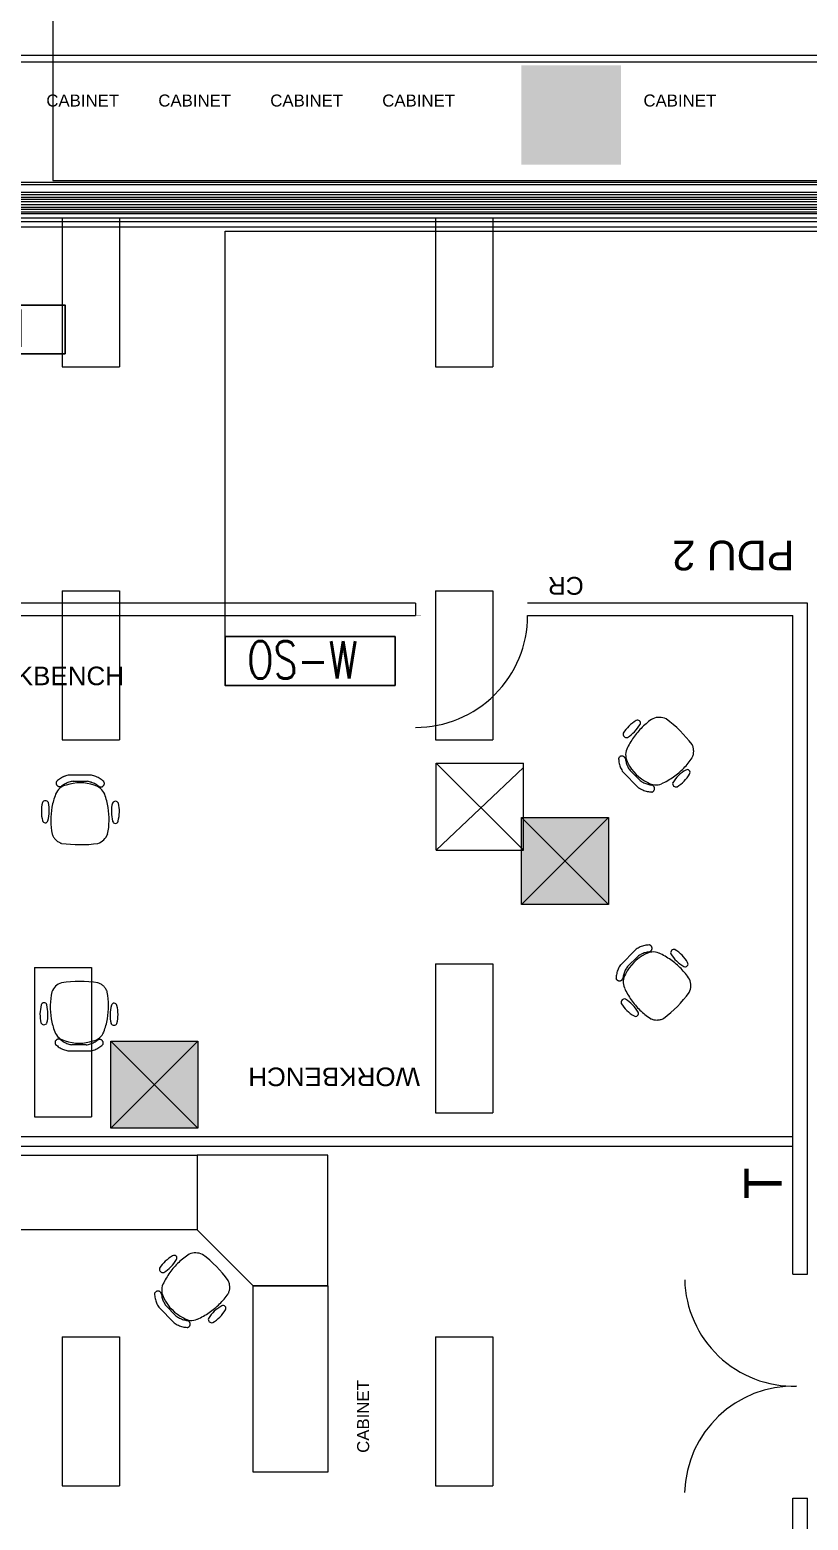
# Model space of a CAD drawing. Extents: x -6172 to 8039, y -4082 to 1639.
# Drawn here: x 563.9 to 814.1, y -737.5 to -257.9 of the extents above; entities that cross this region are included whole.
import ezdxf
from ezdxf.enums import TextEntityAlignment as Align

# ---------------------------------------------------------------- set-up
doc = ezdxf.new("R2010")
doc.units = 0
doc.header["$LTSCALE"] = 96
doc.header["$MEASUREMENT"] = 0
doc.layers.get('0').update_dxf_attribs({"linetype": 'CONTINUOUS', "lineweight": 0})
for name, color, linetype, lineweight in [('21', 7, 'CONTINUOUS', 0), ('A-DOOR', 2, 'CONTINUOUS', 0), ('A-FURN-CHAR', 3, 'CONTINUOUS', 0), ('A-FURN-FILE', 3, 'CONTINUOUS', 0), ('A-FURN-PNLS', 2, 'CONTINUOUS', 0), ('A-FURN-WKSF', 3, 'CONTINUOUS', 0), ('A-GRID-COLS', 2, 'CONTINUOUS', 0), ('A-PATT-WALL', 1, 'CONTINUOUS', 0), ('A-WALL-FULL', 6, 'CONTINUOUS', 0), ('FLT-Peripheral Wiring', 214, 'CONTINUOUS', 0), ('NTS_NOT_TO_STANDARDS', 7, 'CONTINUOUS', 0)]:
    doc.layers.add(name, color=color, linetype=linetype, lineweight=lineweight)
doc.layers.add('FLT-Occupancy-Sensor', color=160, linetype='CONTINUOUS')
doc.styles.add('ARIAL', font='ARIAL', dxfattribs={"height": 0.2})
doc.styles.add('SIM-00', font='SIMPLEX.SHX', dxfattribs={"width": 0.75})

# ---------------------------------------------------------------- blocks, each defined once
blk = doc.blocks.new('24LITE')
at = {"layer": '21', "color": 7, "linetype": 'Continuous'}
for p, q in [((1.13, 81.75), (1.13, 9.75)), ((1.13, 81.75), (28.69, 81.75)), ((28.69, 81.75), (28.69, 9.75)), ((1.13, 9.75), (28.69, 9.75))]:
    blk.add_line(p, q, dxfattribs=at)
blk = doc.blocks.new('SGRILL')
at = {"layer": '21', "color": 1, "linetype": 'Continuous'}
for p, q in [((1.5, -1.5), (43.5, -43.5)), ((1.5, -43.5), (1.5, -1.5)), ((1.5, -1.5), (43.5, -1.5)), ((1.5, -43.5), (43.5, -3.56)), ((43.5, -43.5), (43.5, -1.5)), ((1.5, -43.5), (43.5, -43.5))]:
    blk.add_line(p, q, dxfattribs=at)
blk = doc.blocks.new('ZZ000001')
at = {"color": 0, "linetype": 'ByBlock', "xscale": 0.6666977108052228, "yscale": 0.6666977108052228}
for name, p in [('24LITE', (573.55, -372.92)), ('24LITE', (693.55, -372.92)), ('24LITE', (573.55, -492.92)), ('24LITE', (693.55, -492.92)), ('SGRILL', (693.55, -492.92)), ('24LITE', (564.56, -614.15)), ('24LITE', (693.55, -612.93)), ('24LITE', (573.55, -732.94)), ('24LITE', (693.55, -732.94))]:
    blk.add_blockref(name, p, dxfattribs=at)
blk = doc.blocks.new('ZZ000037')
at = {"layer": 'A-FURN-CHAR', "color": 8, "linetype": 'Continuous'}
for p, q in [((582.02, -584.52), (577.4, -584.49)), ((576.11, -586.45), (583.28, -586.5))]:
    blk.add_line(p, q, dxfattribs=at)
for centre, radius, start, end in [((575.8, -569.52), 5.3, 109.7621, 157.7182), ((579.85, -605.64), 41.53, 81.8297, 98.0576), ((584.03, -569.39), 5.14, 58.1432, 70.327), ((584.09, -569.3), 5.04, 45.7922, 58.141), ((584.14, -569.24), 4.96, 33.3052, 45.7868), ((593.83, -572.22), 23.4, 168.3845, 178.9682), ((584.18, -569.22), 4.91, 20.7401, 33.2957), ((565.78, -571.93), 23.4, 0.2128, 10.7936), ((578.7, -574.8), 11.58, 164.4495, 193.2591), ((568.43, -571.85), 0.891, 12.5832, 170.2663), ((558.12, -574.67), 11.58, 345.9219, 15.1247), ((594.06, -572.22), 23.64, 178.974, 189.4873), ((565.54, -571.93), 23.64, 349.6965, 0.2068), ((601.23, -574.98), 11.58, 164.0564, 193.2592), ((590.96, -572.01), 0.891, 8.9148, 166.5979), ((580.64, -574.81), 11.58, 345.922, 14.7316), ((568.4, -576.98), 1.08, 206.2683, 331.6933), ((594.44, -572.16), 24.02, 189.4916, 199.8932), ((565.17, -571.85), 24.02, 339.2936, 349.6925), ((590.91, -577.14), 1.08, 207.4878, 332.9128), ((576.26, -578.61), 4.73, 201.3096, 257.4259), ((573.1, -583.84), 1.14, 167.6865, 179.0189), ((573.09, -583.84), 1.13, 179.0185, 190.4165), ((573.08, -583.84), 1.12, 190.4177, 201.8662), ((573.11, -583.84), 1.15, 156.4223, 167.6846), ((573.08, -583.84), 1.11, 201.8706, 213.3467), ((573.12, -583.84), 1.16, 145.2236, 156.4224), ((577.47, -578.97), 7.59, 225.5359, 236.8844), ((573.12, -583.85), 1.16, 134.076, 145.227), ((573.13, -583.85), 1.17, 122.956, 134.0817), ((573.13, -583.85), 1.17, 111.8296, 122.9561), ((573.12, -583.85), 1.16, 100.6798, 111.8334), ((573.12, -583.84), 1.16, 89.4806, 100.6835), ((573.12, -583.83), 1.15, 78.2134, 89.4806), ((573.13, -583.82), 1.13, 66.8757, 78.213), ((573.13, -583.81), 1.13, 55.4752, 66.8773), ((578.54, -576.97), 7.59, 230.8171, 240.9732), ((578.6, -576.85), 7.73, 240.9677, 251.0023), ((579.73, -569.92), 14.08, 251.3835, 288.4897), ((578.63, -576.77), 7.82, 250.9959, 260.9556), ((580.89, -576.78), 7.82, 278.2253, 288.1851), ((580.92, -576.87), 7.73, 288.1787, 298.2133), ((583.25, -578.63), 4.73, 281.7552, 337.8716), ((580.99, -576.99), 7.59, 298.2081, 308.3641), ((586.3, -583.9), 1.13, 112.3051, 123.7072), ((586.3, -583.91), 1.13, 100.967, 112.3044), ((586.3, -583.92), 1.15, 89.7028, 100.97), ((582.02, -579), 7.59, 302.2965, 313.6451), ((586.3, -583.93), 1.16, 78.4969, 89.6999), ((586.3, -583.94), 1.16, 67.3482, 78.5017), ((586.3, -583.94), 1.17, 56.2228, 67.3494), ((586.3, -583.94), 1.17, 45.1016, 56.2273), ((586.3, -583.94), 1.16, 33.9545, 45.1055), ((586.31, -583.94), 1.16, 22.758, 33.9568), ((586.35, -583.93), 1.11, 325.833, 337.3091), ((586.32, -583.93), 1.15, 11.4959, 22.7583), ((586.34, -583.93), 1.12, 337.3163, 348.7648), ((586.33, -583.93), 1.14, 0.1635, 11.4958), ((586.34, -583.93), 1.13, 348.764, 0.1619), ((577.55, -578.85), 7.73, 236.8773, 248.0867), ((577.58, -578.78), 7.8, 248.0779, 259.2129), ((581.92, -578.81), 7.8, 279.9684, 291.1034), ((581.95, -578.89), 7.73, 291.0941, 302.3035)]:
    blk.add_arc(centre, radius, start, end, dxfattribs=at)
blk = doc.blocks.new('ZZ000038')
at = {"layer": 'A-FURN-CHAR', "color": 8, "linetype": 'Continuous'}
for p, q in [((583.67, -497.77), (576.5, -497.72)), ((577.76, -499.7), (582.38, -499.73))]:
    blk.add_line(p, q, dxfattribs=at)
for centre, radius, start, end in [((577.83, -505.34), 7.73, 111.0941, 122.3035), ((577.86, -505.41), 7.8, 99.9683, 111.1034), ((582.2, -505.44), 7.8, 68.0779, 79.2129), ((582.23, -505.37), 7.73, 56.8774, 68.0867), ((576.53, -505.6), 4.73, 101.7552, 157.8716), ((573.44, -500.29), 1.13, 168.764, 180.1619), ((573.45, -500.29), 1.14, 180.1635, 191.4958), ((573.43, -500.29), 1.12, 157.3163, 168.7648), ((573.46, -500.29), 1.15, 191.496, 202.7583), ((573.43, -500.29), 1.11, 145.833, 157.3091), ((573.47, -500.29), 1.16, 202.758, 213.9568), ((573.48, -500.28), 1.16, 213.9545, 225.1055), ((577.76, -505.22), 7.59, 122.2965, 133.6452), ((573.48, -500.28), 1.17, 225.1017, 236.2273), ((573.48, -500.28), 1.17, 236.2228, 247.3494), ((573.48, -500.28), 1.16, 247.3482, 258.5017), ((573.48, -500.29), 1.16, 258.4969, 269.6999), ((573.48, -500.3), 1.15, 269.7028, 280.97), ((573.48, -500.31), 1.13, 280.967, 292.3044), ((573.48, -500.32), 1.13, 292.3051, 303.7072), ((578.79, -507.23), 7.59, 118.2081, 128.3641), ((578.86, -507.36), 7.73, 108.1787, 118.2132), ((580.05, -514.3), 14.08, 71.3835, 108.4897), ((578.89, -507.44), 7.82, 98.2253, 108.185), ((581.15, -507.45), 7.82, 70.9959, 80.9556), ((581.17, -507.37), 7.73, 60.9677, 71.0023), ((583.52, -505.61), 4.73, 21.3096, 77.4259), ((581.24, -507.25), 7.59, 50.8172, 60.9732), ((586.65, -500.41), 1.13, 235.4752, 246.8773), ((586.65, -500.4), 1.13, 246.8757, 258.213), ((586.66, -500.39), 1.15, 258.2134, 269.4806), ((582.31, -505.25), 7.59, 45.5359, 56.8844), ((586.66, -500.38), 1.16, 269.4806, 280.6835), ((586.65, -500.38), 1.16, 280.6798, 291.8334), ((586.65, -500.37), 1.17, 291.8296, 302.9561), ((586.65, -500.37), 1.17, 302.956, 314.0817), ((586.66, -500.38), 1.16, 314.076, 325.227), ((586.66, -500.38), 1.16, 325.2236, 336.4224), ((586.7, -500.38), 1.11, 21.8706, 33.3467), ((586.67, -500.38), 1.15, 336.4223, 347.6846), ((586.7, -500.38), 1.12, 10.4177, 21.8662), ((586.68, -500.39), 1.14, 347.6866, 359.0189), ((586.69, -500.39), 1.13, 359.0185, 10.4165), ((579.14, -509.41), 11.58, 165.922, 194.7316), ((568.87, -507.08), 1.08, 27.4878, 152.9128), ((558.55, -509.24), 11.58, 344.0564, 13.2592), ((594.24, -512.3), 23.64, 169.6965, 180.2068), ((594.61, -512.37), 24.02, 159.2936, 169.6925), ((565.34, -512.07), 24.02, 9.4916, 19.8932), ((565.71, -512), 23.64, 358.974, 9.4873), ((601.66, -509.55), 11.58, 165.9219, 195.1248), ((591.38, -507.24), 1.08, 26.2683, 151.6933), ((581.08, -509.42), 11.58, 344.4495, 13.2591), ((568.82, -512.21), 0.891, 188.9148, 346.5979), ((594, -512.3), 23.4, 180.2128, 190.7936), ((565.95, -512), 23.4, 348.3845, 358.9682), ((591.35, -512.38), 0.891, 192.5832, 350.2663), ((575.6, -515.01), 4.91, 200.7401, 213.2957), ((575.64, -514.98), 4.96, 213.3052, 225.7868), ((583.98, -514.7), 5.3, 289.7621, 337.7182), ((575.69, -514.92), 5.04, 225.7922, 238.141), ((575.75, -514.84), 5.14, 238.1432, 250.327), ((579.93, -478.58), 41.53, 261.8297, 278.0576)]:
    blk.add_arc(centre, radius, start, end, dxfattribs=at)
blk = doc.blocks.new('ZZ000060')
at = {"layer": 'A-FURN-WKSF', "color": 8, "linetype": 'Continuous'}
for p, q in [((557.66, -644.03), (557.66, -620.03)), ((557.66, -620.03), (617.66, -620.03)), ((617.66, -620.03), (617.66, -644.03)), ((617.66, -644.03), (557.66, -644.03))]:
    blk.add_line(p, q, dxfattribs=at)
blk = doc.blocks.new('ZZ000061')
at = {"layer": 'A-FURN-WKSF', "color": 8, "linetype": 'Continuous'}
for p, q in [((635.66, -662.03), (659.66, -662.03)), ((635.66, -722.03), (635.66, -662.03)), ((659.66, -662.03), (659.66, -722.03)), ((659.66, -722.03), (635.66, -722.03))]:
    blk.add_line(p, q, dxfattribs=at)
blk = doc.blocks.new('ZZ000062')
at = {"layer": 'A-FURN-WKSF', "color": 8, "linetype": 'Continuous'}
for p, q in [((659.66, -620.03), (617.66, -620.03)), ((617.66, -620.03), (617.66, -644.03)), ((659.66, -662.03), (659.66, -620.03)), ((635.66, -662.03), (617.66, -644.03)), ((659.66, -662.03), (635.66, -662.03))]:
    blk.add_line(p, q, dxfattribs=at)
blk = doc.blocks.new('ZZ000063')
at = {"layer": 'A-FURN-CHAR', "color": 8, "linetype": 'Continuous'}
for p, q in [((605.29, -668.87), (610.3, -674.01)), ((610.82, -671.72), (607.59, -668.42))]:
    blk.add_line(p, q, dxfattribs=at)
for centre, radius, start, end in [((627.87, -671.47), 23.4, 123.0747, 133.6584), ((617.11, -656.75), 5.3, 64.4522, 112.4082), ((594.28, -685.03), 41.53, 36.5198, 52.7477), ((606.6, -656.74), 1.08, 160.9584, 286.3834), ((615.4, -662.53), 11.58, 119.1396, 147.9492), ((601.01, -647.8), 11.58, 300.612, 329.8148), ((628.04, -671.63), 23.64, 133.6641, 144.1774), ((610.27, -653.14), 0.891, 327.2733, 124.9564), ((610.97, -663.47), 4.73, 155.9996, 212.116), ((628.35, -671.86), 24.02, 144.1816, 154.5833), ((623, -662.51), 5.14, 12.8333, 25.0171), ((623.1, -662.49), 5.04, 0.4824, 12.8311), ((605.02, -664.89), 1.11, 156.5607, 168.0368), ((611.57, -664.59), 7.59, 180.226, 191.5746), ((605.02, -664.89), 1.12, 145.1078, 156.5563), ((605.03, -664.89), 1.13, 133.7086, 145.1066), ((611.71, -664.56), 7.73, 191.5674, 202.7768), ((605.03, -664.9), 1.14, 122.3767, 133.709), ((605.04, -664.91), 1.15, 111.1124, 122.3747), ((605.04, -664.92), 1.16, 99.9137, 111.1125), ((605.04, -664.92), 1.16, 88.7661, 99.9171), ((605.04, -664.93), 1.17, 77.6461, 88.7718), ((605.04, -664.93), 1.17, 66.5197, 77.6462), ((605.04, -664.92), 1.16, 55.3699, 66.5235), ((605.05, -664.92), 1.16, 44.1706, 55.3736), ((605.06, -664.91), 1.15, 32.9035, 44.1707), ((605.07, -664.9), 1.13, 21.5658, 32.9031), ((605.07, -664.9), 1.13, 10.1653, 21.5674), ((613.74, -663.94), 7.59, 185.5073, 195.6633), ((613.87, -663.9), 7.73, 195.6579, 205.6924), ((619.59, -659.82), 14.08, 206.0736, 243.1798), ((608.35, -651.32), 23.4, 314.9029, 325.4837), ((623.22, -662.49), 4.91, 335.4302, 347.9858), ((623.18, -662.49), 4.96, 347.9953, 0.4769), ((611.78, -664.53), 7.8, 202.768, 213.903), ((613.95, -663.86), 7.82, 205.686, 215.6457), ((607.97, -650.83), 24.02, 293.9837, 304.3826), ((631.11, -678.67), 11.58, 118.7465, 147.9493), ((608.19, -651.15), 23.64, 304.3866, 314.8969), ((616.75, -663.91), 11.58, 300.6121, 329.4218), ((626, -669.28), 0.891, 323.6049, 121.288), ((614.81, -667.64), 7.8, 234.6584, 245.7935), ((615.53, -665.48), 7.82, 232.9153, 242.8751), ((614.78, -667.71), 7.73, 245.7842, 256.9935), ((615.49, -665.56), 7.73, 242.8687, 252.9033), ((614.75, -667.84), 7.59, 256.9866, 268.3352), ((615.45, -665.69), 7.59, 252.8982, 263.0542), ((615.87, -668.45), 4.73, 236.4453, 292.5617), ((614.27, -674.33), 1.13, 66.9952, 78.3973), ((614.28, -674.39), 1.11, 280.523, 291.9992), ((614.28, -674.38), 1.12, 292.0064, 303.4549), ((614.26, -674.34), 1.13, 55.6571, 66.9945), ((614.26, -674.35), 1.15, 44.3929, 55.6601), ((614.28, -674.38), 1.13, 303.454, 314.852), ((614.27, -674.37), 1.14, 314.8536, 326.1859), ((614.25, -674.35), 1.16, 33.187, 44.3899), ((614.26, -674.36), 1.15, 326.1861, 337.4485), ((614.24, -674.36), 1.16, 22.0383, 33.1918), ((614.24, -674.36), 1.17, 10.9129, 22.0394), ((614.25, -674.36), 1.16, 337.4481, 348.6469), ((614.24, -674.36), 1.16, 348.6446, 359.7957), ((614.24, -674.36), 1.17, 359.7917, 10.9174), ((622.32, -672.85), 1.08, 162.1779, 287.6029)]:
    blk.add_arc(centre, radius, start, end, dxfattribs=at)
blk = doc.blocks.new('ZZ000144')
at = {"layer": 'A-FURN-CHAR', "color": 8, "linetype": 'Continuous'}
for p, q in [((754.53, -496.72), (759.6, -501.79)), ((760.09, -499.5), (756.83, -496.23))]:
    blk.add_line(p, q, dxfattribs=at)
for centre, radius, start, end in [((766.2, -484.45), 5.3, 65.1727, 113.1288), ((755.69, -484.57), 1.08, 161.6789, 287.1039), ((764.56, -490.25), 11.58, 119.8601, 148.6697), ((749.98, -475.71), 11.58, 301.3325, 330.5354), ((777.31, -499.2), 23.64, 134.3846, 144.8979), ((759.31, -480.93), 0.891, 327.9938, 125.6769), ((777.14, -499.03), 23.4, 123.7951, 134.3788), ((743.72, -513.02), 41.53, 37.2403, 53.4682), ((777.62, -499.41), 24.02, 144.9022, 155.3038), ((772.15, -490.13), 5.14, 13.5538, 25.7377), ((772.25, -490.11), 5.04, 1.2029, 13.5516), ((754.2, -492.74), 1.11, 157.2812, 168.7574), ((754.21, -492.74), 1.12, 145.8283, 157.2768), ((760.75, -492.35), 7.59, 180.9465, 192.2951), ((754.21, -492.74), 1.13, 134.4292, 145.8271), ((754.22, -492.75), 1.14, 123.0972, 134.4295), ((754.23, -492.76), 1.15, 111.8329, 123.0952), ((754.23, -492.77), 1.16, 100.6343, 111.833), ((754.23, -492.77), 1.16, 89.4866, 100.6376), ((754.23, -492.78), 1.17, 78.3666, 89.4923), ((754.23, -492.78), 1.17, 67.2402, 78.3667), ((754.23, -492.77), 1.16, 56.0905, 67.244), ((754.24, -492.77), 1.16, 44.8912, 56.0941), ((754.24, -492.76), 1.15, 33.624, 44.8912), ((754.25, -492.75), 1.13, 22.2863, 33.6237), ((754.26, -492.75), 1.13, 10.8858, 22.2879), ((762.91, -491.68), 7.59, 186.2278, 196.3838), ((760.14, -491.25), 4.73, 156.7202, 212.8365), ((763.05, -491.64), 7.73, 196.3784, 206.4129), ((768.71, -487.49), 14.08, 206.7942, 243.9004), ((757.37, -479.13), 23.4, 315.6234, 326.2042), ((772.37, -490.12), 4.91, 336.1507, 348.7063), ((772.33, -490.11), 4.96, 348.7158, 1.1974), ((760.89, -492.33), 7.73, 192.288, 203.4973), ((760.96, -492.3), 7.8, 203.4885, 214.6235), ((763.12, -491.6), 7.82, 206.4065, 216.3663), ((756.98, -478.65), 24.02, 294.7042, 305.1031), ((780.47, -506.19), 11.58, 119.467, 148.6698), ((757.2, -478.96), 23.64, 305.1071, 315.6174), ((765.92, -491.62), 11.58, 301.3326, 330.1422), ((775.24, -496.86), 0.891, 324.3254, 122.0085), ((764.03, -495.36), 7.8, 235.379, 246.514), ((764.72, -493.2), 7.82, 233.6358, 243.5957), ((764, -495.43), 7.73, 246.5047, 257.7141), ((764.68, -493.28), 7.73, 243.5893, 253.6239), ((763.97, -495.57), 7.59, 257.7072, 269.0558), ((764.65, -493.41), 7.59, 253.6187, 263.7747), ((765.1, -496.16), 4.73, 237.1659, 293.2822), ((763.57, -502.06), 1.13, 67.7157, 79.1178), ((763.59, -502.12), 1.11, 281.2436, 292.7197), ((763.57, -502.07), 1.13, 56.3776, 67.715), ((763.59, -502.12), 1.12, 292.7269, 304.1754), ((763.56, -502.08), 1.15, 45.1134, 56.3806), ((763.58, -502.11), 1.13, 304.1746, 315.5725), ((763.56, -502.09), 1.16, 33.9075, 45.1105), ((763.57, -502.1), 1.14, 315.5741, 326.9064), ((763.55, -502.09), 1.16, 22.7588, 33.9123), ((763.57, -502.1), 1.15, 326.9066, 338.1689), ((763.54, -502.09), 1.17, 11.6334, 22.76), ((763.56, -502.09), 1.16, 338.1686, 349.3675), ((763.54, -502.09), 1.17, 0.5123, 11.6379), ((763.55, -502.09), 1.16, 349.3651, 0.5161), ((771.61, -500.48), 1.08, 162.8985, 288.3234)]:
    blk.add_arc(centre, radius, start, end, dxfattribs=at)
blk = doc.blocks.new('ZZ000145')
at = {"layer": 'A-FURN-CHAR', "color": 8, "linetype": 'Continuous'}
for p, q in [((758.8, -553.76), (753.73, -558.84)), ((756.02, -559.32), (759.29, -556.06))]:
    blk.add_line(p, q, dxfattribs=at)
for centre, radius, start, end in [((768.03, -567.94), 14.08, 116.7942, 153.9004), ((763.23, -560.19), 7.8, 113.4885, 124.6235), ((763.92, -562.36), 7.82, 116.4065, 126.3663), ((763.19, -560.12), 7.73, 102.288, 113.4973), ((763.88, -562.28), 7.73, 106.3784, 116.4129), ((763.17, -559.98), 7.59, 90.9465, 102.2951), ((763.84, -562.15), 7.59, 96.2278, 106.3838), ((764.27, -559.37), 4.73, 66.7202, 122.8365), ((762.77, -553.5), 1.13, 280.8858, 292.2879), ((762.78, -553.44), 1.11, 67.2812, 78.7573), ((762.77, -553.49), 1.13, 292.2863, 303.6237), ((762.78, -553.44), 1.12, 55.8283, 67.2768), ((762.76, -553.48), 1.15, 303.624, 314.8912), ((762.78, -553.45), 1.13, 44.4291, 55.8271), ((762.75, -553.47), 1.16, 314.8912, 326.0941), ((762.77, -553.45), 1.14, 33.0972, 44.4295), ((762.75, -553.47), 1.16, 326.0905, 337.244), ((762.76, -553.46), 1.15, 21.8329, 33.0952), ((762.74, -553.47), 1.17, 337.2402, 348.3668), ((762.75, -553.46), 1.16, 10.6343, 21.833), ((762.75, -553.46), 1.16, 359.4866, 10.6376), ((762.74, -553.46), 1.17, 348.3666, 359.4923), ((756.11, -576.85), 24.02, 54.9022, 65.3038), ((770.95, -554.92), 1.08, 71.6789, 197.1039), ((779.81, -549.22), 11.58, 211.3325, 240.5354), ((765.27, -563.79), 11.58, 29.8601, 58.6697), ((760.09, -563.23), 7.73, 156.5048, 167.7141), ((760.16, -563.26), 7.8, 145.379, 156.514), ((762.24, -563.92), 7.73, 153.5893, 163.6239), ((762.32, -563.96), 7.82, 143.6359, 153.5957), ((756.33, -576.54), 23.64, 44.3846, 54.8979), ((756.49, -576.37), 23.4, 33.7951, 44.3788), ((774.59, -558.54), 0.891, 237.9938, 35.6769), ((753.4, -562.82), 1.11, 191.2436, 202.7197), ((759.95, -563.2), 7.59, 167.7072, 179.0558), ((753.4, -562.82), 1.12, 202.7269, 214.1754), ((753.41, -562.82), 1.13, 214.1746, 225.5725), ((753.42, -562.81), 1.14, 225.5741, 236.9064), ((753.42, -562.8), 1.15, 236.9066, 248.1689), ((753.43, -562.79), 1.16, 248.1686, 259.3674), ((753.43, -562.78), 1.16, 259.3651, 270.5161), ((753.43, -562.78), 1.17, 270.5123, 281.6379), ((753.43, -562.78), 1.17, 281.6334, 292.76), ((753.43, -562.78), 1.16, 292.7589, 303.9124), ((753.43, -562.79), 1.16, 303.9075, 315.1105), ((753.44, -562.8), 1.15, 315.1134, 326.3806), ((753.45, -562.8), 1.13, 326.3776, 337.715), ((753.46, -562.81), 1.13, 337.7158, 349.1178), ((762.11, -563.88), 7.59, 163.6188, 173.7747), ((759.36, -564.34), 4.73, 147.1659, 203.2822), ((771.07, -565.43), 5.3, 335.1727, 23.1288), ((755.04, -570.84), 1.08, 72.8985, 198.3234), ((776.87, -556.22), 24.02, 204.7042, 215.1031), ((749.33, -579.7), 11.58, 29.467, 58.6698), ((776.56, -556.44), 23.64, 215.1071, 225.6174), ((742.5, -542.95), 41.53, 307.2404, 323.4682), ((763.9, -565.16), 11.58, 211.3326, 240.1422), ((758.66, -574.48), 0.891, 234.3254, 32.0085), ((776.39, -556.6), 23.4, 225.6234, 236.2042), ((765.4, -571.61), 4.91, 246.1507, 258.7063), ((765.41, -571.57), 4.96, 258.7158, 271.1974), ((765.41, -571.49), 5.04, 271.2029, 283.5516), ((765.39, -571.39), 5.14, 283.5538, 295.7377)]:
    blk.add_arc(centre, radius, start, end, dxfattribs=at)
blk = doc.blocks.new('FLT-Occupancy Sensor Hallway')
at = {"layer": 'FLT-Occupancy-Sensor'}
blk.add_lwpolyline([(0, 0), (54.64, 0), (54.64, -15.71), (0, -15.71)], close=True, dxfattribs=at)
at = {"layer": 'FLT-Occupancy-Sensor', "insert": (7.08, -1.46), "char_height": 12, "width": 54.6376, "attachment_point": 1, "style": 'SIM-00'}
blk.add_mtext('OS-H', dxfattribs=at)
blk = doc.blocks.new('FLT-Occupancy Sensor Wall Mount')
at = {"layer": 'FLT-Occupancy-Sensor'}
blk.add_lwpolyline([(0, 0), (54.64, 0), (54.64, -15.71), (0, -15.71)], close=True, dxfattribs=at)
at = {"layer": 'FLT-Occupancy-Sensor', "insert": (7.08, -1.46), "char_height": 12, "width": 54.6376, "attachment_point": 1, "style": 'SIM-00'}
blk.add_mtext('OS-W', dxfattribs=at)

msp = doc.modelspace()

# ---------------------------------------------------------------- linework, layer by layer
at = {"layer": 'A-DOOR', "const_width": 0.00174}
for points in [[(687.89, -446.38), (687.89, -482.38), (689.64, -482.38), (689.64, -446.38), (687.89, -446.38)], [(810.39, -658.33), (774.39, -658.33), (774.39, -660.1), (810.39, -660.1), (810.39, -658.33)], [(810.39, -728.57), (774.39, -728.57), (774.39, -730.33), (810.39, -730.33), (810.39, -728.57)]]:
    msp.add_lwpolyline(points, dxfattribs=at)
at = {"layer": 'A-DOOR'}
for centre, radius, start, end in [((687.89, -446.38), 36, 269.9994, 0), ((809.51, -659.22), 35.12, 181.4391, 271.4423), ((809.51, -729.45), 35.13, 88.5578, 178.5576)]:
    msp.add_arc(centre, radius, start, end, dxfattribs=at)
at = {"layer": 'A-FURN-FILE', "const_width": 0.00174}
msp.add_lwpolyline([(677.66, -686.03), (677.66, -722.03), (659.66, -722.03), (659.66, -686.03), (677.66, -686.03)], dxfattribs=at)
at = {"layer": 'A-FURN-PNLS', "const_width": 0.00174}
for points in [[(734.14, -449.38), (734.14, -473.38), (732.14, -473.38), (732.14, -449.38), (734.14, -449.38)], [(770.14, -449.38), (770.14, -447.38), (734.14, -447.38), (734.14, -449.38)], [(770.14, -449.38), (770.14, -447.38), (806.14, -447.38), (806.14, -449.38)], [(806.14, -449.38), (808.14, -449.38), (808.14, -485.38), (806.14, -485.38)], [(806.14, -485.38), (808.14, -485.38), (808.14, -533.38), (806.14, -533.38)], [(806.14, -569.38), (808.14, -569.38), (808.14, -533.38), (806.14, -533.38)], [(806.14, -569.38), (808.14, -569.38), (808.14, -605.38), (806.14, -605.38)], [(722.14, -581.38), (722.14, -605.38), (720.14, -605.38), (720.14, -581.38), (722.14, -581.38)], [(770.14, -605.38), (770.14, -607.38), (722.14, -607.38), (722.14, -605.38)], [(806.14, -605.38), (806.14, -607.38), (770.14, -607.38), (770.14, -605.38)]]:
    msp.add_lwpolyline(points, dxfattribs=at)
at = {"layer": 'A-FURN-WKSF', "const_width": 0.00174}
for points in [[(734.14, -473.38), (770.14, -473.38), (770.14, -449.38), (734.14, -449.38), (734.14, -473.38)], [(782.14, -485.38), (806.14, -485.38), (806.14, -449.38), (770.14, -449.38), (770.14, -473.38), (782.14, -485.38)], [(782.14, -485.38), (782.14, -533.38), (806.14, -533.38), (806.14, -485.38), (782.14, -485.38)], [(782.14, -533.38), (782.14, -569.38), (806.14, -569.38), (806.14, -533.38), (782.14, -533.38)], [(770.14, -581.38), (770.14, -605.38), (806.14, -605.38), (806.14, -569.38), (782.14, -569.38), (770.14, -581.38)], [(770.14, -581.38), (722.14, -581.38), (722.14, -605.38), (770.14, -605.38), (770.14, -581.38)]]:
    msp.add_lwpolyline(points, dxfattribs=at)
at = {"layer": 'A-GRID-COLS'}
for p, q in [((721.89, -539.33), (721.89, -511.33)), ((721.89, -511.33), (749.89, -511.33)), ((721.89, -539.33), (749.89, -511.33)), ((721.89, -511.33), (749.89, -539.33)), ((749.89, -511.33), (749.89, -539.33)), ((736.84, -525.33), (736.84, -525.33)), ((736.84, -525.33), (736.84, -525.33)), ((736.84, -525.33), (736.84, -525.33)), ((749.89, -539.33), (721.89, -539.33)), ((589.89, -611.33), (589.89, -583.33)), ((589.89, -583.33), (617.89, -583.33)), ((589.89, -611.33), (617.89, -583.33)), ((589.89, -583.33), (617.89, -611.33)), ((617.89, -583.33), (617.89, -611.33)), ((617.89, -611.33), (589.89, -611.33))]:
    msp.add_line(p, q, dxfattribs=at)
at = {"layer": 'A-GRID-COLS', "const_width": 0.00174}
for points in [[(721.91, -269.33), (753.91, -301.33)], [(721.91, -301.33), (721.91, -269.33), (753.91, -269.33), (753.91, -301.33), (721.91, -301.33)], [(721.91, -301.33), (753.91, -269.33)], [(737.91, -285.33), (737.91, -285.33)], [(605.91, -596.39), (605.91, -596.39)], [(605.91, -596.39), (605.91, -596.39)]]:
    msp.add_lwpolyline(points, dxfattribs=at)
at = {"layer": 'A-PATT-WALL'}
for points in [[(721.91, -269.33), (753.91, -269.33), (721.91, -301.33), (753.91, -301.33)], [(721.89, -511.33), (749.89, -511.33), (721.89, -539.33), (749.89, -539.33)], [(589.89, -583.33), (617.89, -583.33), (589.89, -611.33), (617.89, -611.33)]]:
    msp.add_solid(points, dxfattribs=at)
at = {"layer": 'A-WALL-FULL'}
for p, q in [((837.64, -268.33), (372.73, -268.33)), ((374.98, -266.08), (837.64, -266.08)), ((687.89, -442.37), (333.1, -442.37)), ((687.89, -442.37), (687.89, -446.38)), ((813.89, -442.37), (723.89, -442.37)), ((813.89, -658.33), (813.89, -442.37)), ((333.1, -446.38), (687.89, -446.38)), ((723.89, -446.38), (809.14, -446.38)), ((809.14, -658.33), (809.14, -446.38)), ((809.14, -614.07), (439.16, -614.07)), ((439.16, -617.07), (809.14, -617.08)), ((809.14, -658.33), (813.89, -658.33)), ((809.14, -1047.33), (809.14, -730.33)), ((809.14, -730.33), (813.89, -730.33)), ((813.89, -1047.33), (813.89, -730.33))]:
    msp.add_line(p, q, dxfattribs=at)
at = {"layer": 'A-WALL-FULL', "const_width": 0.00174}
msp.add_lwpolyline([(723.89, -442.37), (723.89, -446.38)], dxfattribs=at)
at = {"layer": 'FLT-Peripheral Wiring'}
for points in [[(182.85, 881.12), (182.85, 221.71), (351.41, 221.71), (351.41, -307.74), (888.44, -307.74), (888.44, -1195.48), (973.25, -1195.48)], [(142.31, 770.96), (179.72, 770.96), (179.72, 218.68), (348.15, 218.68), (348.15, -310.15), (887.01, -310.15), (887.01, -1196.7), (973.25, -1196.7)], [(-136.1, 587.3), (178.65, 587.3), (178.65, 217.71), (347.49, 217.71), (347.49, -310.91), (886.29, -310.91), (886.29, -1196.85), (973.25, -1196.85)], [(162.15, 412.05), (177.65, 412.05), (177.65, 216.97), (346.46, 216.97), (346.46, -311.8), (885.69, -311.8), (885.69, -1197.17), (973.25, -1197.17)], [(136, 200.71), (179.75, 200.71), (179.75, 216.18), (345.78, 216.18), (345.78, -312.48), (884.83, -312.48), (884.83, -1197.57), (973.25, -1197.57)], [(383.15, 105.83), (352.3, 105.83), (352.3, -306.93), (889.12, -306.93), (889.12, -1194.89), (973.25, -1194.89)], [(326.49, -19.13), (344.96, -19.13), (344.96, -313.13), (883.94, -313.13), (883.94, -1198.02), (973.25, -1198.02)], [(134.6, -65.11), (134.6, -314.14), (883.21, -314.14), (883.21, -1198.47), (973.25, -1198.47)], [(571.28, -129.87), (571.28, -306.37), (889.8, -306.37), (889.8, -1194.47), (973.25, -1194.47)], [(-114.97, -223.77), (133.4, -223.77), (133.4, -315.02), (882.15, -315.02), (882.15, -1198.98), (973.25, -1198.98)], [(127.27, -257.98), (132.05, -257.98), (132.05, -315.67), (881.06, -315.67), (881.06, -1199.54), (973.25, -1199.54)], [(22.58, -833.14), (268.37, -833.14), (268.37, -317.01), (879.21, -317.01), (879.21, -1200.84), (973.25, -1200.84)], [(104.2, -542.52), (267, -542.52), (267, -316.5), (880.24, -316.5), (880.24, -1200.13), (973.25, -1200.13)], [(275.62, -856.25), (275.62, -318.47), (877.99, -318.47), (877.99, -1201.86), (973.25, -1201.86)], [(336.34, -451.12), (336.34, -319.62), (876.58, -319.62), (876.58, -1202.85), (973.25, -1202.85)], [(520.55, -346.48), (520.55, -321.31), (874.65, -321.31), (874.65, -1203.76), (973.25, -1203.76)], [(626.64, -453.19), (626.64, -322.73), (872.23, -322.73), (872.23, -1205.56), (973.25, -1205.56)]]:
    msp.add_lwpolyline(points, dxfattribs=at)

# ---------------------------------------------------------------- block references
for name in ['ZZ000001', 'ZZ000144', 'ZZ000038', 'ZZ000145', 'ZZ000037', 'ZZ000060', 'ZZ000062', 'ZZ000063', 'ZZ000061']:
    msp.add_blockref(name, (0, 0))
at = {"layer": 'FLT-Occupancy-Sensor'}
for name, p in [('FLT-Occupancy Sensor Hallway', (520.55, -346.48)), ('FLT-Occupancy Sensor Wall Mount', (626.64, -453.19))]:
    msp.add_blockref(name, p, dxfattribs=at)

# ---------------------------------------------------------------- texts
at = {"layer": 'NTS_NOT_TO_STANDARDS', "style": 'ARIAL'}
for p in [(580.86, -282.62), (616.86, -282.62), (652.86, -282.62), (688.86, -282.62), (772.84, -282.62)]:
    msp.add_text('CABINET', height=3.865, dxfattribs=at).set_placement(p, align=Align.CENTER)
for s, height, rotation, p in [('PDU 2', 9.544, 180.0022, (809.67, -422.31)), ('CR', 5.727, 180, (741.95, -433.97)), ('WORKBENCH', 5.979, 180, (689.32, -591.82)), ('T', 11.93, 90, (805.55, -634.17))]:
    msp.add_text(s, height=height, rotation=rotation, dxfattribs=at).set_placement(p)
msp.add_text('WORKBENCH', height=5.979, dxfattribs=at).set_placement((538.92, -468.81))
msp.add_text('CABINET', height=3.865, rotation=90, dxfattribs=at).set_placement((672.95, -704.09), align=Align.CENTER)

doc.saveas('drawing.dxf')
